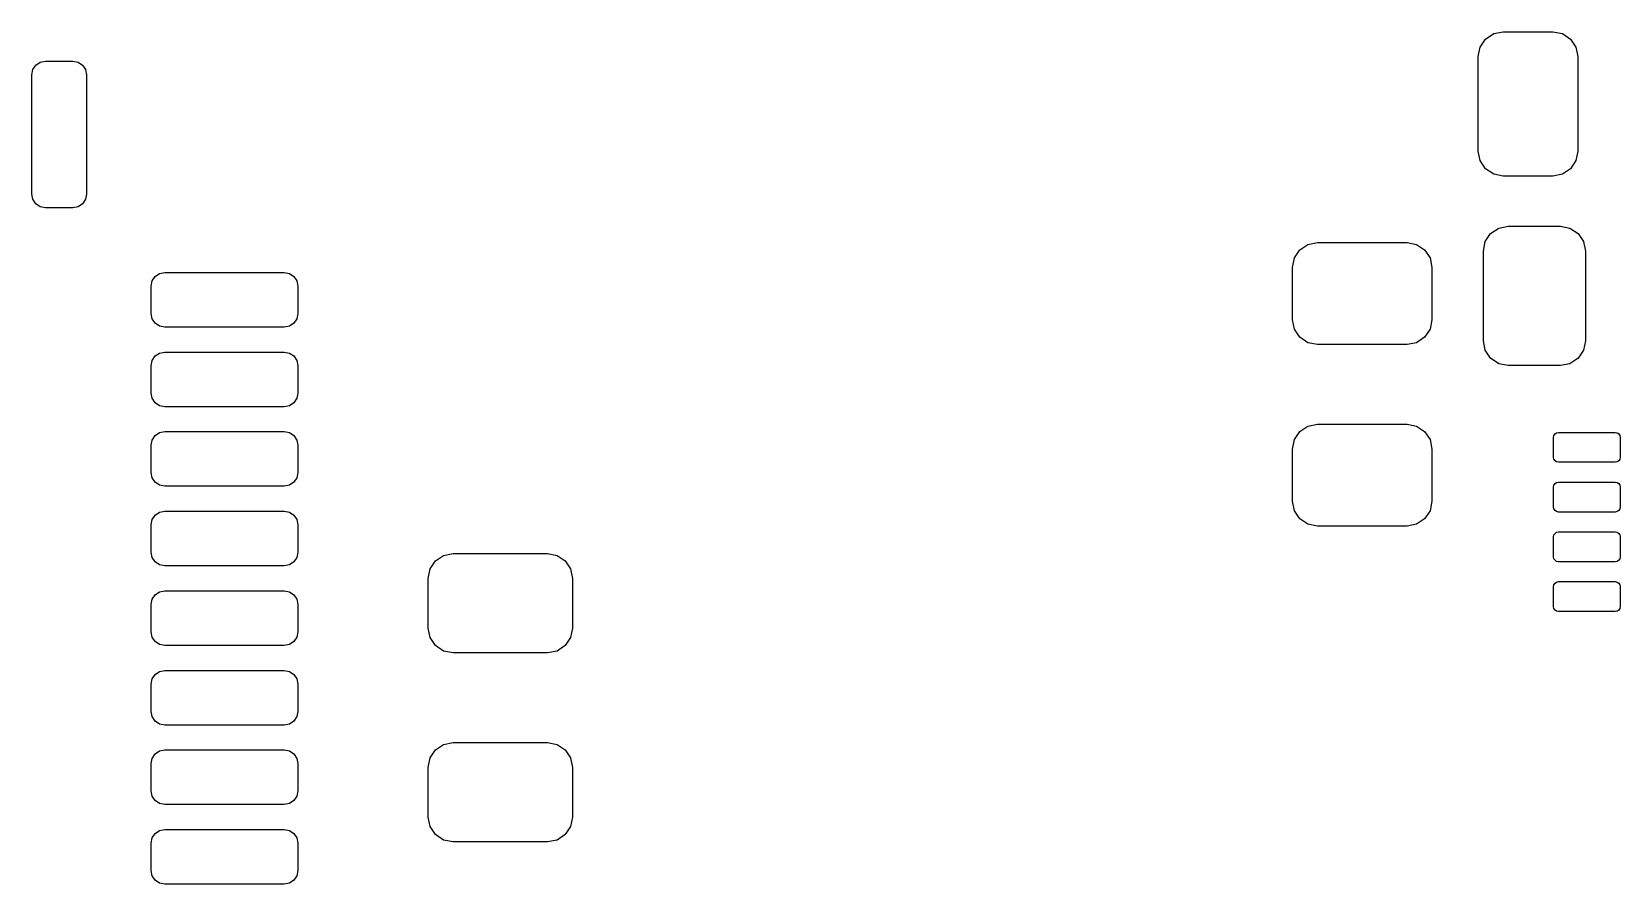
# Model space of a CAD drawing. Extents: x 0.24 to 2.81, y 0.23 to 2.13.
# Drawn here: x 1.588 to 2.216, y 1.186 to 1.524 of the extents above; entities that cross this region are included whole.
import ezdxf

# ---------------------------------------------------------------- set-up
doc = ezdxf.new("R2010")
doc.units = 0
doc.header["$MEASUREMENT"] = 0
doc.layers.add('BLACK', color=7, linetype='CONTINUOUS')

msp = doc.modelspace()

# ---------------------------------------------------------------- linework, layer by layer
at = {"layer": 'BLACK', "linetype": 'CONTINUOUS'}
for p, q in [((2.1628, 1.52066), (2.16599, 1.52279)), ((2.16599, 1.52279), (2.16976, 1.52354)), ((2.16976, 1.52354), (2.18944, 1.52354)), ((2.18944, 1.52354), (2.19321, 1.52279)), ((2.19321, 1.52279), (2.1964, 1.52066)), ((2.15991, 1.5137), (2.16066, 1.51747)), ((2.16066, 1.51747), (2.1628, 1.52066)), ((2.1964, 1.52066), (2.19853, 1.51747)), ((2.19853, 1.51747), (2.19928, 1.5137)), ((1.58765, 1.50656), (1.58807, 1.50863)), ((1.58807, 1.50863), (1.58924, 1.51038)), ((1.58924, 1.51038), (1.591, 1.51156)), ((1.591, 1.51156), (1.59307, 1.51197)), ((1.59307, 1.51197), (1.60389, 1.51197)), ((1.60389, 1.51197), (1.60597, 1.51156)), ((1.60597, 1.51156), (1.60772, 1.51038)), ((1.60772, 1.51038), (1.60889, 1.50863)), ((1.60889, 1.50863), (1.60931, 1.50656)), ((2.15991, 1.4763), (2.15991, 1.5137)), ((2.19928, 1.5137), (2.19928, 1.4763)), ((1.58765, 1.45931), (1.58765, 1.50656)), ((1.60931, 1.50656), (1.60931, 1.45931)), ((2.16066, 1.47253), (2.15991, 1.4763)), ((2.1628, 1.46934), (2.16066, 1.47253)), ((2.19853, 1.47253), (2.1964, 1.46934)), ((2.19928, 1.4763), (2.19853, 1.47253)), ((2.16599, 1.46721), (2.1628, 1.46934)), ((2.16976, 1.46646), (2.16599, 1.46721)), ((2.18944, 1.46646), (2.16976, 1.46646)), ((2.19321, 1.46721), (2.18944, 1.46646)), ((2.1964, 1.46934), (2.19321, 1.46721)), ((1.58807, 1.45724), (1.58765, 1.45931)), ((1.60931, 1.45931), (1.60889, 1.45724)), ((1.58924, 1.45548), (1.58807, 1.45724)), ((1.591, 1.45431), (1.58924, 1.45548)), ((1.59307, 1.4539), (1.591, 1.45431)), ((1.60389, 1.4539), (1.59307, 1.4539)), ((1.60597, 1.45431), (1.60389, 1.4539)), ((1.60772, 1.45548), (1.60597, 1.45431)), ((1.60889, 1.45724), (1.60772, 1.45548)), ((2.16478, 1.44368), (2.16797, 1.44581)), ((2.16797, 1.44581), (2.17174, 1.44656)), ((2.17174, 1.44656), (2.19241, 1.44656)), ((2.19241, 1.44656), (2.19618, 1.44581)), ((2.19618, 1.44581), (2.19937, 1.44368)), ((2.08932, 1.43722), (2.09252, 1.43935)), ((2.09252, 1.43935), (2.09628, 1.4401)), ((2.09628, 1.4401), (2.13172, 1.4401)), ((2.13172, 1.4401), (2.13548, 1.43935)), ((2.13548, 1.43935), (2.13868, 1.43722)), ((2.1619, 1.43672), (2.16265, 1.44048)), ((2.16265, 1.44048), (2.16478, 1.44368)), ((2.19937, 1.44368), (2.2015, 1.44048)), ((2.2015, 1.44048), (2.20225, 1.43672)), ((2.08644, 1.43026), (2.08719, 1.43403)), ((2.08719, 1.43403), (2.08932, 1.43722)), ((2.13868, 1.43722), (2.14081, 1.43403)), ((2.14081, 1.43403), (2.14156, 1.43026)), ((2.1619, 1.40128), (2.1619, 1.43672)), ((2.20225, 1.43672), (2.20225, 1.40128)), ((1.63531, 1.42497), (1.63648, 1.42672)), ((1.63648, 1.42672), (1.63824, 1.42789)), ((1.63824, 1.42789), (1.64031, 1.42831)), ((1.64031, 1.42831), (1.68756, 1.42831)), ((1.68756, 1.42831), (1.68963, 1.42789)), ((1.68963, 1.42789), (1.69138, 1.42672)), ((1.69138, 1.42672), (1.69256, 1.42497)), ((2.08644, 1.40959), (2.08644, 1.43026)), ((2.14156, 1.43026), (2.14156, 1.40959)), ((1.6349, 1.42289), (1.63531, 1.42497)), ((1.6349, 1.41207), (1.6349, 1.42289)), ((1.69256, 1.42497), (1.69297, 1.42289)), ((1.69297, 1.42289), (1.69297, 1.41207)), ((1.63531, 1.41), (1.6349, 1.41207)), ((1.63648, 1.40824), (1.63531, 1.41)), ((1.63824, 1.40707), (1.63648, 1.40824)), ((1.69138, 1.40824), (1.68963, 1.40707)), ((1.69256, 1.41), (1.69138, 1.40824)), ((1.69297, 1.41207), (1.69256, 1.41)), ((2.08719, 1.40582), (2.08644, 1.40959)), ((2.14156, 1.40959), (2.14081, 1.40582)), ((1.64031, 1.40665), (1.63824, 1.40707)), ((1.68756, 1.40665), (1.64031, 1.40665)), ((1.68963, 1.40707), (1.68756, 1.40665)), ((2.08932, 1.40263), (2.08719, 1.40582)), ((2.09252, 1.4005), (2.08932, 1.40263)), ((2.13868, 1.40263), (2.13548, 1.4005)), ((2.14081, 1.40582), (2.13868, 1.40263)), ((1.63531, 1.39347), (1.63648, 1.39523)), ((1.63648, 1.39523), (1.63824, 1.3964)), ((1.63824, 1.3964), (1.64031, 1.39681)), ((1.64031, 1.39681), (1.68756, 1.39681)), ((1.68756, 1.39681), (1.68963, 1.3964)), ((1.68963, 1.3964), (1.69138, 1.39523)), ((1.69138, 1.39523), (1.69256, 1.39347)), ((2.09628, 1.39975), (2.09252, 1.4005)), ((2.13172, 1.39975), (2.09628, 1.39975)), ((2.13548, 1.4005), (2.13172, 1.39975)), ((2.16265, 1.39752), (2.1619, 1.40128)), ((2.16478, 1.39432), (2.16265, 1.39752)), ((2.2015, 1.39752), (2.19937, 1.39432)), ((2.20225, 1.40128), (2.2015, 1.39752)), ((1.6349, 1.3914), (1.63531, 1.39347)), ((1.6349, 1.38057), (1.6349, 1.3914)), ((1.69256, 1.39347), (1.69297, 1.3914)), ((1.69297, 1.3914), (1.69297, 1.38057)), ((2.16797, 1.39219), (2.16478, 1.39432)), ((2.17174, 1.39144), (2.16797, 1.39219)), ((2.19241, 1.39144), (2.17174, 1.39144)), ((2.19618, 1.39219), (2.19241, 1.39144)), ((2.19937, 1.39432), (2.19618, 1.39219)), ((1.63531, 1.3785), (1.6349, 1.38057)), ((1.63648, 1.37674), (1.63531, 1.3785)), ((1.63824, 1.37557), (1.63648, 1.37674)), ((1.69138, 1.37674), (1.68963, 1.37557)), ((1.69256, 1.3785), (1.69138, 1.37674)), ((1.69297, 1.38057), (1.69256, 1.3785)), ((1.64031, 1.37516), (1.63824, 1.37557)), ((1.68756, 1.37516), (1.64031, 1.37516)), ((1.68963, 1.37557), (1.68756, 1.37516)), ((1.63531, 1.36197), (1.63648, 1.36373)), ((1.63648, 1.36373), (1.63824, 1.3649)), ((1.63824, 1.3649), (1.64031, 1.36531)), ((1.64031, 1.36531), (1.68756, 1.36531)), ((1.68756, 1.36531), (1.68963, 1.3649)), ((1.68963, 1.3649), (1.69138, 1.36373)), ((1.69138, 1.36373), (1.69256, 1.36197)), ((2.08719, 1.36218), (2.08932, 1.36537)), ((2.08932, 1.36537), (2.09252, 1.3675)), ((2.09252, 1.3675), (2.09628, 1.36825)), ((2.09628, 1.36825), (2.13172, 1.36825)), ((2.13172, 1.36825), (2.13548, 1.3675)), ((2.13548, 1.3675), (2.13868, 1.36537)), ((2.13868, 1.36537), (2.14081, 1.36218)), ((2.18968, 1.36302), (2.18983, 1.36377)), ((2.18983, 1.36377), (2.19025, 1.36441)), ((2.19025, 1.36441), (2.19089, 1.36484)), ((2.19089, 1.36484), (2.19165, 1.36499)), ((2.19165, 1.36499), (2.21409, 1.36499)), ((2.21409, 1.36499), (2.21484, 1.36484)), ((2.21484, 1.36484), (2.21548, 1.36441)), ((2.21548, 1.36441), (2.21591, 1.36377)), ((2.21591, 1.36377), (2.21606, 1.36302)), ((1.6349, 1.3599), (1.63531, 1.36197)), ((1.6349, 1.34907), (1.6349, 1.3599)), ((1.69256, 1.36197), (1.69297, 1.3599)), ((1.69297, 1.3599), (1.69297, 1.34907)), ((2.08644, 1.35841), (2.08719, 1.36218)), ((2.08644, 1.33774), (2.08644, 1.35841)), ((2.14081, 1.36218), (2.14156, 1.35841)), ((2.14156, 1.35841), (2.14156, 1.33774)), ((2.18968, 1.35515), (2.18968, 1.36302)), ((2.21606, 1.36302), (2.21606, 1.35515)), ((2.18983, 1.35439), (2.18968, 1.35515)), ((2.19025, 1.35375), (2.18983, 1.35439)), ((2.19089, 1.35333), (2.19025, 1.35375)), ((2.19165, 1.35318), (2.19089, 1.35333)), ((2.21409, 1.35318), (2.19165, 1.35318)), ((2.21484, 1.35333), (2.21409, 1.35318)), ((2.21548, 1.35375), (2.21484, 1.35333)), ((2.21591, 1.35439), (2.21548, 1.35375)), ((2.21606, 1.35515), (2.21591, 1.35439)), ((1.63531, 1.347), (1.6349, 1.34907)), ((1.63648, 1.34525), (1.63531, 1.347)), ((1.63824, 1.34407), (1.63648, 1.34525)), ((1.69138, 1.34525), (1.68963, 1.34407)), ((1.69256, 1.347), (1.69138, 1.34525)), ((1.69297, 1.34907), (1.69256, 1.347)), ((2.19025, 1.34473), (2.19089, 1.34515)), ((2.19089, 1.34515), (2.19165, 1.3453)), ((2.19165, 1.3453), (2.21409, 1.3453)), ((2.21409, 1.3453), (2.21484, 1.34515)), ((2.21484, 1.34515), (2.21548, 1.34473)), ((1.64031, 1.34366), (1.63824, 1.34407)), ((1.68756, 1.34366), (1.64031, 1.34366)), ((1.68963, 1.34407), (1.68756, 1.34366)), ((2.18968, 1.34333), (2.18983, 1.34409)), ((2.18968, 1.33546), (2.18968, 1.34333)), ((2.18983, 1.34409), (2.19025, 1.34473)), ((2.21548, 1.34473), (2.21591, 1.34409)), ((2.21591, 1.34409), (2.21606, 1.34333)), ((2.21606, 1.34333), (2.21606, 1.33546)), ((1.63531, 1.33048), (1.63648, 1.33223)), ((1.63648, 1.33223), (1.63824, 1.33341)), ((1.63824, 1.33341), (1.64031, 1.33382)), ((1.64031, 1.33382), (1.68756, 1.33382)), ((1.68756, 1.33382), (1.68963, 1.33341)), ((1.68963, 1.33341), (1.69138, 1.33223)), ((1.69138, 1.33223), (1.69256, 1.33048)), ((2.08719, 1.33397), (2.08644, 1.33774)), ((2.08932, 1.33078), (2.08719, 1.33397)), ((2.14081, 1.33397), (2.13868, 1.33078)), ((2.14156, 1.33774), (2.14081, 1.33397)), ((2.18983, 1.33471), (2.18968, 1.33546)), ((2.19025, 1.33407), (2.18983, 1.33471)), ((2.19089, 1.33364), (2.19025, 1.33407)), ((2.19165, 1.33349), (2.19089, 1.33364)), ((2.21409, 1.33349), (2.19165, 1.33349)), ((2.21484, 1.33364), (2.21409, 1.33349)), ((2.21548, 1.33407), (2.21484, 1.33364)), ((2.21591, 1.33471), (2.21548, 1.33407)), ((2.21606, 1.33546), (2.21591, 1.33471)), ((1.6349, 1.32841), (1.63531, 1.33048)), ((1.6349, 1.31758), (1.6349, 1.32841)), ((1.69256, 1.33048), (1.69297, 1.32841)), ((1.69297, 1.32841), (1.69297, 1.31758)), ((2.09252, 1.32865), (2.08932, 1.33078)), ((2.09628, 1.3279), (2.09252, 1.32865)), ((2.13172, 1.3279), (2.09628, 1.3279)), ((2.13548, 1.32865), (2.13172, 1.3279)), ((2.13868, 1.33078), (2.13548, 1.32865)), ((2.18968, 1.32365), (2.18983, 1.3244)), ((2.18968, 1.31578), (2.18968, 1.32365)), ((2.18983, 1.3244), (2.19025, 1.32504)), ((2.19025, 1.32504), (2.19089, 1.32547)), ((2.19089, 1.32547), (2.19165, 1.32562)), ((2.19165, 1.32562), (2.21409, 1.32562)), ((2.21409, 1.32562), (2.21484, 1.32547)), ((2.21484, 1.32547), (2.21548, 1.32504)), ((2.21548, 1.32504), (2.21591, 1.3244)), ((2.21591, 1.3244), (2.21606, 1.32365)), ((2.21606, 1.32365), (2.21606, 1.31578)), ((1.63531, 1.31551), (1.6349, 1.31758)), ((1.63648, 1.31375), (1.63531, 1.31551)), ((1.63824, 1.31258), (1.63648, 1.31375)), ((1.69138, 1.31375), (1.68963, 1.31258)), ((1.69256, 1.31551), (1.69138, 1.31375)), ((1.69297, 1.31758), (1.69256, 1.31551)), ((1.74521, 1.31101), (1.74734, 1.3142)), ((1.74734, 1.3142), (1.75053, 1.31634)), ((1.75053, 1.31634), (1.7543, 1.31709)), ((1.7543, 1.31709), (1.7917, 1.31709)), ((1.7917, 1.31709), (1.79547, 1.31634)), ((1.79547, 1.31634), (1.79866, 1.3142)), ((1.79866, 1.3142), (1.80079, 1.31101)), ((2.18983, 1.31502), (2.18968, 1.31578)), ((2.19025, 1.31438), (2.18983, 1.31502)), ((2.19089, 1.31396), (2.19025, 1.31438)), ((2.19165, 1.31381), (2.19089, 1.31396)), ((2.21409, 1.31381), (2.19165, 1.31381)), ((2.21484, 1.31396), (2.21409, 1.31381)), ((2.21548, 1.31438), (2.21484, 1.31396)), ((2.21591, 1.31502), (2.21548, 1.31438)), ((2.21606, 1.31578), (2.21591, 1.31502)), ((1.64031, 1.31217), (1.63824, 1.31258)), ((1.68756, 1.31217), (1.64031, 1.31217)), ((1.68963, 1.31258), (1.68756, 1.31217)), ((1.74446, 1.30724), (1.74521, 1.31101)), ((1.74446, 1.28756), (1.74446, 1.30724)), ((1.80079, 1.31101), (1.80154, 1.30724)), ((1.80154, 1.30724), (1.80154, 1.28756)), ((1.63648, 1.30074), (1.63824, 1.30191)), ((1.63824, 1.30191), (1.64031, 1.30232)), ((1.64031, 1.30232), (1.68756, 1.30232)), ((1.68756, 1.30232), (1.68963, 1.30191)), ((1.68963, 1.30191), (1.69138, 1.30074)), ((2.18968, 1.30396), (2.18983, 1.30472)), ((2.18968, 1.29609), (2.18968, 1.30396)), ((2.18983, 1.30472), (2.19025, 1.30536)), ((2.19025, 1.30536), (2.19089, 1.30578)), ((2.19089, 1.30578), (2.19165, 1.30593)), ((2.19165, 1.30593), (2.21409, 1.30593)), ((2.21409, 1.30593), (2.21484, 1.30578)), ((2.21484, 1.30578), (2.21548, 1.30536)), ((2.21548, 1.30536), (2.21591, 1.30472)), ((2.21591, 1.30472), (2.21606, 1.30396)), ((2.21606, 1.30396), (2.21606, 1.29609)), ((1.6349, 1.29691), (1.63531, 1.29898)), ((1.6349, 1.28608), (1.6349, 1.29691)), ((1.63531, 1.29898), (1.63648, 1.30074)), ((1.69138, 1.30074), (1.69256, 1.29898)), ((1.69256, 1.29898), (1.69297, 1.29691)), ((1.69297, 1.29691), (1.69297, 1.28608)), ((2.18983, 1.29534), (2.18968, 1.29609)), ((2.19025, 1.2947), (2.18983, 1.29534)), ((2.19089, 1.29427), (2.19025, 1.2947)), ((2.21548, 1.2947), (2.21484, 1.29427)), ((2.21591, 1.29534), (2.21548, 1.2947)), ((2.21606, 1.29609), (2.21591, 1.29534)), ((2.19165, 1.29412), (2.19089, 1.29427)), ((2.21409, 1.29412), (2.19165, 1.29412)), ((2.21484, 1.29427), (2.21409, 1.29412)), ((1.63531, 1.28401), (1.6349, 1.28608)), ((1.63648, 1.28225), (1.63531, 1.28401)), ((1.63824, 1.28108), (1.63648, 1.28225)), ((1.69138, 1.28225), (1.68963, 1.28108)), ((1.69256, 1.28401), (1.69138, 1.28225)), ((1.69297, 1.28608), (1.69256, 1.28401)), ((1.74521, 1.28379), (1.74446, 1.28756)), ((1.74734, 1.2806), (1.74521, 1.28379)), ((1.80079, 1.28379), (1.79866, 1.2806)), ((1.80154, 1.28756), (1.80079, 1.28379)), ((1.64031, 1.28067), (1.63824, 1.28108)), ((1.68756, 1.28067), (1.64031, 1.28067)), ((1.68963, 1.28108), (1.68756, 1.28067)), ((1.75053, 1.27847), (1.74734, 1.2806)), ((1.7543, 1.27772), (1.75053, 1.27847)), ((1.7917, 1.27772), (1.7543, 1.27772)), ((1.79547, 1.27847), (1.7917, 1.27772)), ((1.79866, 1.2806), (1.79547, 1.27847)), ((1.63648, 1.26924), (1.63824, 1.27041)), ((1.63824, 1.27041), (1.64031, 1.27083)), ((1.64031, 1.27083), (1.68756, 1.27083)), ((1.68756, 1.27083), (1.68963, 1.27041)), ((1.68963, 1.27041), (1.69138, 1.26924)), ((1.6349, 1.26541), (1.63531, 1.26748)), ((1.6349, 1.25459), (1.6349, 1.26541)), ((1.63531, 1.26748), (1.63648, 1.26924)), ((1.69138, 1.26924), (1.69256, 1.26748)), ((1.69256, 1.26748), (1.69297, 1.26541)), ((1.69297, 1.26541), (1.69297, 1.25459)), ((1.63531, 1.25252), (1.6349, 1.25459)), ((1.63648, 1.25076), (1.63531, 1.25252)), ((1.63824, 1.24959), (1.63648, 1.25076)), ((1.69138, 1.25076), (1.68963, 1.24959)), ((1.69256, 1.25252), (1.69138, 1.25076)), ((1.69297, 1.25459), (1.69256, 1.25252)), ((1.64031, 1.24917), (1.63824, 1.24959)), ((1.68756, 1.24917), (1.64031, 1.24917)), ((1.68963, 1.24959), (1.68756, 1.24917)), ((1.63648, 1.23775), (1.63824, 1.23892)), ((1.63824, 1.23892), (1.64031, 1.23933)), ((1.64031, 1.23933), (1.68756, 1.23933)), ((1.68756, 1.23933), (1.68963, 1.23892)), ((1.68963, 1.23892), (1.69138, 1.23775)), ((1.74521, 1.23621), (1.74734, 1.2394)), ((1.74734, 1.2394), (1.75053, 1.24153)), ((1.75053, 1.24153), (1.7543, 1.24228)), ((1.7543, 1.24228), (1.7917, 1.24228)), ((1.7917, 1.24228), (1.79547, 1.24153)), ((1.79547, 1.24153), (1.79866, 1.2394)), ((1.79866, 1.2394), (1.80079, 1.23621)), ((1.6349, 1.23392), (1.63531, 1.23599)), ((1.6349, 1.22309), (1.6349, 1.23392)), ((1.63531, 1.23599), (1.63648, 1.23775)), ((1.69138, 1.23775), (1.69256, 1.23599)), ((1.69256, 1.23599), (1.69297, 1.23392)), ((1.69297, 1.23392), (1.69297, 1.22309)), ((1.74446, 1.23244), (1.74521, 1.23621)), ((1.74446, 1.21276), (1.74446, 1.23244)), ((1.80079, 1.23621), (1.80154, 1.23244)), ((1.80154, 1.23244), (1.80154, 1.21276)), ((1.63531, 1.22102), (1.6349, 1.22309)), ((1.63648, 1.21926), (1.63531, 1.22102)), ((1.63824, 1.21809), (1.63648, 1.21926)), ((1.69138, 1.21926), (1.68963, 1.21809)), ((1.69256, 1.22102), (1.69138, 1.21926)), ((1.69297, 1.22309), (1.69256, 1.22102)), ((1.64031, 1.21768), (1.63824, 1.21809)), ((1.68756, 1.21768), (1.64031, 1.21768)), ((1.68963, 1.21809), (1.68756, 1.21768)), ((1.63648, 1.20625), (1.63824, 1.20742)), ((1.63824, 1.20742), (1.64031, 1.20783)), ((1.64031, 1.20783), (1.68756, 1.20783)), ((1.68756, 1.20783), (1.68963, 1.20742)), ((1.68963, 1.20742), (1.69138, 1.20625)), ((1.74521, 1.20899), (1.74446, 1.21276)), ((1.74734, 1.2058), (1.74521, 1.20899)), ((1.80079, 1.20899), (1.79866, 1.2058)), ((1.80154, 1.21276), (1.80079, 1.20899)), ((1.6349, 1.20242), (1.63531, 1.20449)), ((1.6349, 1.19159), (1.6349, 1.20242)), ((1.63531, 1.20449), (1.63648, 1.20625)), ((1.69138, 1.20625), (1.69256, 1.20449)), ((1.69256, 1.20449), (1.69297, 1.20242)), ((1.69297, 1.20242), (1.69297, 1.19159)), ((1.75053, 1.20366), (1.74734, 1.2058)), ((1.7543, 1.20291), (1.75053, 1.20366)), ((1.7917, 1.20291), (1.7543, 1.20291)), ((1.79547, 1.20366), (1.7917, 1.20291)), ((1.79866, 1.2058), (1.79547, 1.20366)), ((1.63531, 1.18952), (1.6349, 1.19159)), ((1.63648, 1.18777), (1.63531, 1.18952)), ((1.63824, 1.18659), (1.63648, 1.18777)), ((1.69138, 1.18777), (1.68963, 1.18659)), ((1.69256, 1.18952), (1.69138, 1.18777)), ((1.69297, 1.19159), (1.69256, 1.18952)), ((1.64031, 1.18618), (1.63824, 1.18659)), ((1.68756, 1.18618), (1.64031, 1.18618)), ((1.68963, 1.18659), (1.68756, 1.18618))]:
    msp.add_line(p, q, dxfattribs=at)

doc.saveas('drawing.dxf')
